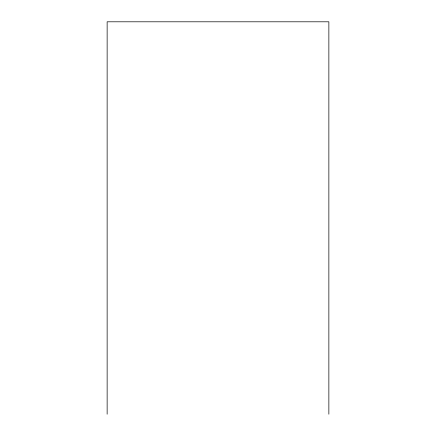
<?xml version="1.0" encoding="UTF-8"?>
<svg xmlns="http://www.w3.org/2000/svg" width="436" height="436" viewBox="0 0 436 436"><rect width="100%" height="100%" fill="white"/><g stroke="black" fill="none" stroke-linecap="round" stroke-linejoin="round"><path stroke-width="0.65" d="M328.864 414.2L328.864 21.8L107.136 21.8L107.136 414.2"/></g></svg>
